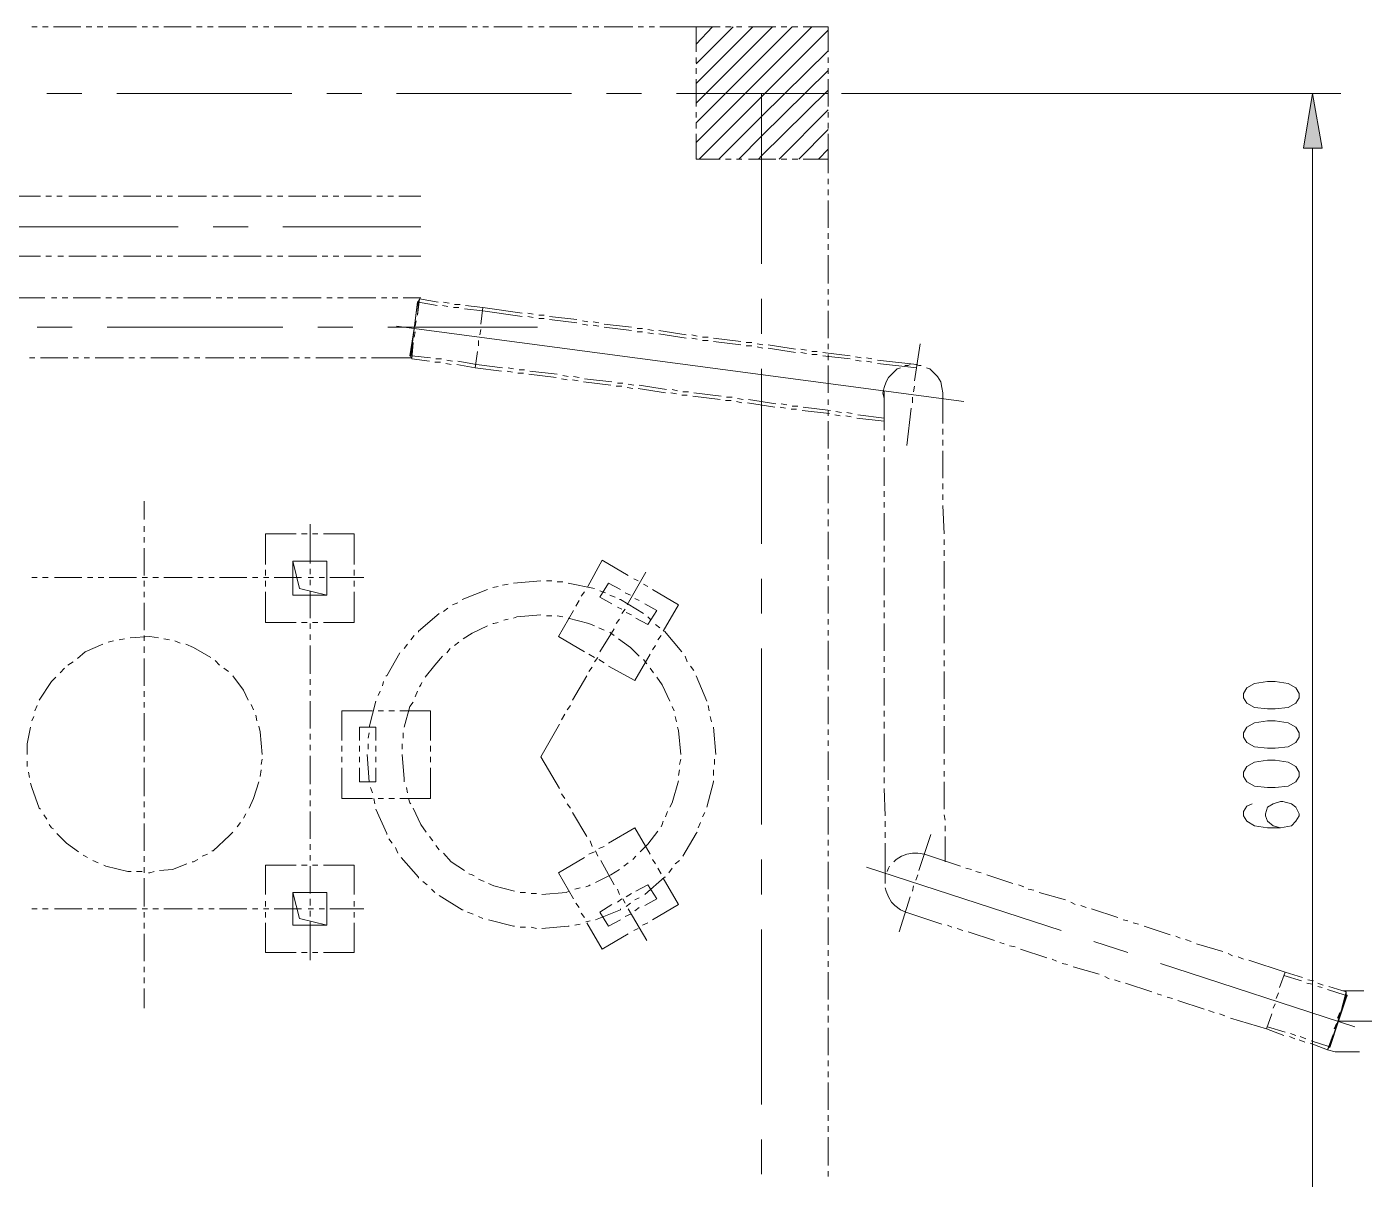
# Model space of a CAD drawing. Header units: millimetres. Extents: x 29 to 95071, y 20 to 67221.
# Drawn here: x 56695 to 62762, y 47258 to 52485 of the extents above; entities that cross this region are included whole.
import ezdxf

# ---------------------------------------------------------------- set-up
doc = ezdxf.new("R2010")
doc.units = ezdxf.units.MM

msp = doc.modelspace()

# ---------------------------------------------------------------- hatches: boundary and pattern name
h = msp.add_hatch(color=7)
h.dxf.hatch_style = 2
h.paths.add_polyline_path([(62486.5, 51934.6), (62570.8, 51934.6), (62526.1, 52182.4)])

# ---------------------------------------------------------------- linework, layer by layer
at = {"color": 7, "lineweight": 0}
for points in [[(56717.1, 52484.8), (56741.9, 52484.8)], [(56766.6, 52484.8), (56791.4, 52484.8)], [(56816.2, 52484.8), (56940.1, 52484.8)], [(56964.9, 52484.8), (56989.7, 52484.8)], [(57014.5, 52484.8), (57039.3, 52484.8)], [(57064, 52484.8), (57192.9, 52484.8)], [(57217.7, 52484.8), (57242.5, 52484.8)], [(57267.3, 52484.8), (57292, 52484.8)], [(57316.8, 52484.8), (57440.7, 52484.8)], [(57465.5, 52484.8), (57490.3, 52484.8)], [(57515.1, 52484.8), (57539.9, 52484.8)], [(57564.6, 52484.8), (57688.6, 52484.8)], [(57718.3, 52484.8), (57743.1, 52484.8)], [(57767.9, 52484.8), (57792.6, 52484.8)], [(57817.4, 52484.8), (57941.3, 52484.8)], [(57966.1, 52484.8), (57990.9, 52484.8)], [(58015.7, 52484.8), (58040.5, 52484.8)], [(58065.3, 52484.8), (58189.2, 52484.8)], [(58214, 52484.8), (58238.7, 52484.8)], [(58268.5, 52484.8), (58293.3, 52484.8)], [(58318, 52484.8), (58442, 52484.8)], [(58466.7, 52484.8), (58491.5, 52484.8)], [(58516.3, 52484.8), (58541.1, 52484.8)], [(58565.9, 52484.8), (58689.8, 52484.8)], [(58714.6, 52484.8), (58739.3, 52484.8)], [(58764.1, 52484.8), (58788.9, 52484.8)], [(58813.7, 52484.8), (58942.6, 52484.8)], [(58967.3, 52484.8), (58992.1, 52484.8)], [(59016.9, 52484.8), (59041.7, 52484.8)], [(59066.5, 52484.8), (59190.4, 52484.8)], [(59215.2, 52484.8), (59240, 52484.8)], [(59264.7, 52484.8), (59289.5, 52484.8)], [(59314.3, 52484.8), (59443.2, 52484.8)], [(59468, 52484.8), (59492.7, 52484.8)], [(59517.5, 52484.8), (59542.3, 52484.8)], [(59567.1, 52484.8), (59730.7, 52484.8)], [(59839.7, 52484.8), (59730.7, 52484.8), (59730.7, 52370.8)], [(59730.7, 52405.5), (59805, 52484.8)], [(59730.7, 52316.2), (59899.2, 52484.8)], [(59730.7, 52227), (59988.4, 52484.8)], [(59730.7, 52137.8), (59775.3, 52182.4), (60028, 52435.2), (60077.6, 52484.8)], [(59730.7, 52048.6), (59864.5, 52182.4), (60028, 52346), (60166.8, 52484.8)], [(59730.7, 51959.4), (59953.7, 52182.4), (60028, 52256.8), (60256, 52484.8)], [(59889.3, 52484.8), (59864.5, 52484.8)], [(59938.8, 52484.8), (59914, 52484.8)], [(60092.5, 52484.8), (59968.6, 52484.8)], [(60142, 52484.8), (60117.3, 52484.8)], [(60191.6, 52484.8), (60166.8, 52484.8)], [(60330.4, 52370.8), (60330.4, 52484.8), (60216.4, 52484.8)], [(59745.5, 51885), (60028, 52167.5), (60330.4, 52469.9)], [(59834.7, 51885), (60028, 52078.3), (60330.4, 52375.7)], [(59730.7, 52346), (59730.7, 52321.2)], [(59730.7, 52296.4), (59730.7, 52271.6)], [(60330.4, 52321.2), (60330.4, 52346)], [(60330.4, 52271.6), (60330.4, 52296.4)], [(59730.7, 52246.8), (59730.7, 52122.9)], [(59924, 51885), (60028, 51989.1), (60330.4, 52286.5)], [(60330.4, 52122.9), (60330.4, 52246.8)], [(56786.5, 52182.4), (56945.1, 52182.4)], [(57103.7, 52182.4), (57896.7, 52182.4)], [(58055.3, 52182.4), (58214, 52182.4)], [(58372.6, 52182.4), (59165.6, 52182.4)], [(59324.2, 52182.4), (59482.8, 52182.4)], [(59641.4, 52182.4), (60330.4, 52182.4)], [(60013.2, 51885), (60028, 51899.9), (60330.4, 52197.3)], [(60028, 51409.2), (60028, 52182.4)], [(60389.9, 52182.4), (62655, 52182.4)], [(59730.7, 52098.1), (59730.7, 52073.4)], [(60107.4, 51885), (60330.4, 52108.1)], [(60330.4, 52073.4), (60330.4, 52098.1)], [(59730.7, 52048.6), (59730.7, 52023.8)], [(59730.7, 51999), (59730.7, 51885), (59839.7, 51885)], [(60196.6, 51885), (60330.4, 52018.8)], [(60330.4, 52023.8), (60330.4, 52048.6)], [(60330.4, 51885), (60330.4, 51999)], [(62526.1, 51934.6), (62526.1, 46432.8)], [(59864.5, 51885), (59889.3, 51885)], [(59914, 51885), (59938.8, 51885)], [(59968.6, 51885), (60092.5, 51885)], [(60117.3, 51885), (60142, 51885)], [(60166.8, 51885), (60191.6, 51885)], [(60216.4, 51885), (60330.4, 51885)], [(60285.8, 51885), (60330.4, 51929.6)], [(60330.4, 51885), (60330.4, 51820.6)], [(60330.4, 51795.8), (60330.4, 51771)], [(56632.8, 51716.5), (56756.7, 51716.5)], [(56781.5, 51716.5), (56806.3, 51716.5)], [(56831.1, 51716.5), (56855.9, 51716.5)], [(56885.6, 51716.5), (57009.5, 51716.5)], [(57034.3, 51716.5), (57059.1, 51716.5)], [(57083.9, 51716.5), (57108.6, 51716.5)], [(57133.4, 51716.5), (57257.3, 51716.5)], [(57282.1, 51716.5), (57306.9, 51716.5)], [(57331.7, 51716.5), (57356.5, 51716.5)], [(57381.3, 51716.5), (57510.1, 51716.5)], [(57534.9, 51716.5), (57559.7, 51716.5)], [(57584.5, 51716.5), (57609.3, 51716.5)], [(57634, 51716.5), (57758, 51716.5)], [(57782.7, 51716.5), (57807.5, 51716.5)], [(57832.3, 51716.5), (57857.1, 51716.5)], [(57881.9, 51716.5), (58005.8, 51716.5)], [(58035.5, 51716.5), (58060.3, 51716.5)], [(58085.1, 51716.5), (58109.9, 51716.5)], [(58134.6, 51716.5), (58258.6, 51716.5)], [(58283.3, 51716.5), (58308.1, 51716.5)], [(58332.9, 51716.5), (58357.7, 51716.5)], [(58382.5, 51716.5), (58481.6, 51716.5)], [(60330.4, 51746.2), (60330.4, 51721.5)], [(60330.4, 51696.7), (60330.4, 51572.8)], [(56588.2, 51577.7), (57381.3, 51577.7)], [(57539.9, 51577.7), (57698.5, 51577.7)], [(57857.1, 51577.7), (58481.6, 51577.7)], [(60330.4, 51548), (60330.4, 51523.2)], [(60330.4, 51498.4), (60330.4, 51473.6)], [(60330.4, 51448.8), (60330.4, 51320)], [(56632.8, 51443.9), (56756.7, 51443.9)], [(56781.5, 51443.9), (56806.3, 51443.9)], [(56836, 51443.9), (56860.8, 51443.9)], [(56885.6, 51443.9), (57009.5, 51443.9)], [(57034.3, 51443.9), (57059.1, 51443.9)], [(57083.9, 51443.9), (57108.6, 51443.9)], [(57133.4, 51443.9), (57257.3, 51443.9)], [(57282.1, 51443.9), (57306.9, 51443.9)], [(57331.7, 51443.9), (57356.5, 51443.9)], [(57381.3, 51443.9), (57510.1, 51443.9)], [(57534.9, 51443.9), (57559.7, 51443.9)], [(57584.5, 51443.9), (57609.3, 51443.9)], [(57634, 51443.9), (57758, 51443.9)], [(57782.7, 51443.9), (57807.5, 51443.9)], [(57832.3, 51443.9), (57857.1, 51443.9)], [(57881.9, 51443.9), (58010.7, 51443.9)], [(58035.5, 51443.9), (58060.3, 51443.9)], [(58085.1, 51443.9), (58109.9, 51443.9)], [(58134.6, 51443.9), (58258.6, 51443.9)], [(58283.3, 51443.9), (58308.1, 51443.9)], [(58332.9, 51443.9), (58357.7, 51443.9)], [(58382.5, 51443.9), (58481.6, 51443.9)], [(60330.4, 51295.2), (60330.4, 51270.4)], [(56652.6, 51255.5), (56776.6, 51255.5)], [(56806.3, 51255.5), (56831.1, 51255.5)], [(56855.9, 51255.5), (56880.6, 51255.5)], [(56905.4, 51255.5), (57029.3, 51255.5)], [(57054.1, 51255.5), (57078.9, 51255.5)], [(57103.7, 51255.5), (57128.5, 51255.5)], [(57153.3, 51255.5), (57277.2, 51255.5)], [(57301.9, 51255.5), (57326.7, 51255.5)], [(57351.5, 51255.5), (57381.3, 51255.5)], [(57406, 51255.5), (57529.9, 51255.5)], [(57554.7, 51255.5), (57579.5, 51255.5)], [(57604.3, 51255.5), (57629.1, 51255.5)], [(57653.9, 51255.5), (57777.8, 51255.5)], [(57802.6, 51255.5), (57827.3, 51255.5)], [(57852.1, 51255.5), (57876.9, 51255.5)], [(57901.7, 51255.5), (58030.6, 51255.5)], [(58055.3, 51255.5), (58080.1, 51255.5)], [(58104.9, 51255.5), (58129.7, 51255.5)], [(58154.5, 51255.5), (58278.4, 51255.5)], [(58303.2, 51255.5), (58328, 51255.5)], [(58352.7, 51255.5), (58377.5, 51255.5)], [(58402.3, 51255.5), (58481.6, 51255.5)], [(58432, 50992.8), (58451.9, 51116.8), (58466.7, 51235.7)], [(58466.7, 51235.7), (58437, 50992.8), (58432, 50992.8), (58437, 50992.8), (58437, 50987.9), (58442, 50978)], [(58476.6, 51250.6), (58466.7, 51176.2)], [(58466.7, 51235.7), (58471.7, 51240.7), (58476.6, 51250.6)], [(58471.7, 51240.7), (58466.7, 51176.2)], [(58471.7, 51235.7), (58556, 51220.8)], [(58476.6, 51250.6), (58560.9, 51235.7)], [(58580.7, 51220.8), (58605.5, 51215.9)], [(58585.7, 51235.7), (58610.5, 51230.8)], [(58630.3, 51210.9), (58655.1, 51210.9)], [(58635.3, 51225.8), (58660, 51225.8)], [(58679.9, 51206), (58764.1, 51196.1)], [(58684.8, 51220.8), (58764.1, 51210.9)], [(58764.1, 51210.9), (58754.2, 51136.6)], [(58764.1, 51210.9), (58942.6, 51186.1)], [(60028, 51092), (60028, 51250.6)], [(60330.4, 51245.6), (60330.4, 51220.8)], [(58461.8, 51151.5), (58456.8, 51126.7)], [(58461.8, 51151.5), (58456.8, 51126.7)], [(58764.1, 51196.1), (58942.6, 51171.3)], [(58967.3, 51186.1), (58992.1, 51181.2)], [(58967.3, 51171.3), (58992.1, 51166.3)], [(59016.9, 51176.2), (59041.7, 51176.2)], [(59016.9, 51161.4), (59041.7, 51161.4)], [(59066.5, 51171.3), (59190.4, 51156.4)], [(59066.5, 51156.4), (59190.4, 51141.5)], [(59215.2, 51151.5), (59240, 51146.5)], [(59264.7, 51146.5), (59289.5, 51141.5)], [(60330.4, 51196.1), (60330.4, 51072.1)], [(56741.9, 51121.7), (56900.5, 51121.7)], [(57059.1, 51121.7), (57857.1, 51121.7)], [(58015.7, 51121.7), (58174.3, 51121.7)], [(58332.9, 51121.7), (59012, 51121.7)], [(58372.6, 51126.7), (60945, 50784.7)], [(58456.8, 51101.9), (58451.9, 51077.1)], [(58456.8, 51101.9), (58451.9, 51077.1)], [(58754.2, 51111.8), (58749.3, 51087)], [(59215.2, 51136.6), (59240, 51131.6)], [(59264.7, 51131.6), (59289.5, 51126.7)], [(59314.3, 51136.6), (59438.2, 51121.7)], [(59314.3, 51121.7), (59438.2, 51106.8)], [(59463, 51116.8), (59487.8, 51116.8)], [(59463, 51101.9), (59487.8, 51101.9)], [(59512.6, 51111.8), (59537.3, 51106.8)], [(59512.6, 51096.9), (59537.3, 51092)], [(59562.1, 51106.8), (59686, 51087)], [(59562.1, 51092), (59686, 51072.1)], [(59710.8, 51087), (59735.6, 51082.1)], [(58446.9, 51052.3), (58437, 50987.9)], [(58446.9, 51052.3), (58442, 50978)], [(58744.3, 51062.2), (58744.3, 51037.4)], [(59710.8, 51072.1), (59735.6, 51067.2)], [(59760.4, 51077.1), (59785.2, 51077.1)], [(59760.4, 51062.2), (59785.2, 51062.2)], [(59810, 51072.1), (59933.9, 51057.3)], [(59810, 51057.3), (59933.9, 51042.4)], [(59958.7, 51052.3), (59983.4, 51052.3)], [(59958.7, 51037.4), (59983.4, 51037.4)], [(60008.2, 51047.4), (60033, 51042.4)], [(60008.2, 51032.5), (60033, 51027.5)], [(60057.8, 51042.4), (60181.7, 51022.6)], [(60057.8, 51027.5), (60181.7, 51007.7)], [(60206.5, 51022.6), (60231.3, 51017.6)], [(60330.4, 51047.4), (60330.4, 51022.6)], [(60746.7, 51047.4), (60722, 50878.8)], [(56707.2, 50982.9), (56731.9, 50982.9)], [(56756.7, 50982.9), (56880.6, 50982.9)], [(56905.4, 50982.9), (56930.2, 50982.9)], [(56955, 50982.9), (56979.8, 50982.9)], [(57004.6, 50982.9), (57133.4, 50982.9)], [(57158.2, 50982.9), (57183, 50982.9)], [(57207.8, 50982.9), (57232.6, 50982.9)], [(57257.3, 50982.9), (57381.3, 50982.9)], [(57406, 50982.9), (57430.8, 50982.9)], [(57455.6, 50982.9), (57480.4, 50982.9)], [(57505.2, 50982.9), (57634, 50982.9)], [(57658.8, 50982.9), (57683.6, 50982.9)], [(57708.4, 50982.9), (57733.2, 50982.9)], [(57758, 50982.9), (57881.9, 50982.9)], [(57906.6, 50982.9), (57931.4, 50982.9)], [(57956.2, 50982.9), (57981, 50982.9)], [(58005.8, 50982.9), (58129.7, 50982.9)], [(58154.5, 50982.9), (58184.2, 50982.9)], [(58209, 50982.9), (58233.8, 50982.9)], [(58258.6, 50982.9), (58437, 50982.9)], [(58442, 50992.8), (58526.2, 50982.9)], [(58442, 50978), (58521.3, 50968.1)], [(58546, 50963.1), (58570.8, 50963.1)], [(58551, 50978), (58575.8, 50978)], [(58600.6, 50973), (58625.3, 50968.1)], [(58650.1, 50968.1), (58734.4, 50953.2)], [(58739.3, 51012.7), (58729.4, 50938.3)], [(60206.5, 51007.7), (60231.3, 51002.8)], [(60256, 51012.7), (60280.8, 51012.7)], [(60256, 50997.8), (60280.8, 50997.8)], [(60305.6, 51007.7), (60429.5, 50992.8)], [(60305.6, 50992.8), (60429.5, 50978)], [(60330.4, 50997.8), (60330.4, 50973)], [(60454.3, 50987.9), (60479.1, 50982.9)], [(60454.3, 50973), (60479.1, 50968.1)], [(60503.9, 50982.9), (60528.7, 50978)], [(60503.9, 50968.1), (60528.7, 50963.1)], [(60553.4, 50973), (60731.9, 50953.2)], [(58595.6, 50958.1), (58620.4, 50953.2)], [(58645.2, 50953.2), (58729.4, 50938.3)], [(58729.4, 50938.3), (58848.4, 50923.4)], [(58734.4, 50953.2), (58853.3, 50938.3)], [(58873.2, 50923.4), (58898, 50918.5)], [(58878.1, 50938.3), (58902.9, 50933.4)], [(58922.7, 50913.5), (58947.5, 50913.5)], [(58927.7, 50928.4), (58952.5, 50928.4)], [(58972.3, 50908.6), (59096.2, 50893.7)], [(58977.3, 50923.4), (59101.2, 50908.6)], [(59126, 50903.6), (59150.7, 50898.7)], [(60028, 50140.3), (60028, 50933.4)], [(60330.4, 50948.2), (60330.4, 50824.3)], [(60553.4, 50958.1), (60731.9, 50938.3)], [(60657.5, 50938.3), (60642.7, 50933.4), (60622.8, 50913.5), (60603, 50893.7), (60593.1, 50873.9), (60583.2, 50849.1), (60578.2, 50824.3), (60583.2, 50799.5)], [(60702.1, 50953.2), (60692.2, 50948.2), (60677.4, 50948.2)], [(60751.7, 50948.2), (60741.8, 50948.2), (60726.9, 50953.2)], [(60850.8, 50799.5), (60850.8, 50824.3), (60845.9, 50849.1), (60840.9, 50873.9), (60826.1, 50898.7), (60811.2, 50913.5), (60791.4, 50933.4), (60776.5, 50938.3)], [(59121, 50888.8), (59145.8, 50883.8)], [(59170.6, 50883.8), (59195.3, 50878.8)], [(59175.5, 50898.7), (59200.3, 50893.7)], [(59220.1, 50873.9), (59344, 50859)], [(59225.1, 50888.8), (59349, 50873.9)], [(59368.8, 50854.1), (59393.6, 50854.1)], [(59373.8, 50868.9), (59398.6, 50868.9)], [(59418.4, 50849.1), (59443.2, 50844.1)], [(59423.3, 50864), (59448.1, 50859)], [(59468, 50844.1), (59591.9, 50824.3)], [(59472.9, 50859), (59596.8, 50839.2)], [(60722, 50854.1), (60717, 50829.3)], [(59616.7, 50824.3), (59641.4, 50819.4)], [(59621.6, 50839.2), (59646.4, 50834.2)], [(59666.2, 50814.4), (59691, 50814.4)], [(59671.2, 50829.3), (59696, 50829.3)], [(59715.8, 50809.4), (59839.7, 50794.6)], [(59720.7, 50824.3), (59844.7, 50809.4)], [(59864.5, 50789.6), (59889.3, 50789.6)], [(59869.4, 50804.5), (59894.2, 50804.5)], [(59914, 50784.7), (59938.8, 50779.7)], [(59919, 50799.5), (59943.8, 50794.6)], [(59963.6, 50779.7), (60087.5, 50759.9)], [(59968.6, 50794.6), (60092.5, 50774.8)], [(60330.4, 50794.6), (60330.4, 50769.8)], [(60583.2, 50834.2), (60583.2, 50655.8)], [(60712, 50804.5), (60712, 50779.7)], [(60850.8, 50799.5), (60850.8, 50685.5)], [(60112.3, 50759.9), (60137.1, 50754.9)], [(60117.3, 50774.8), (60142, 50769.8)], [(60161.9, 50750), (60186.7, 50750)], [(60166.8, 50764.8), (60191.6, 50764.8)], [(60211.4, 50745), (60335.4, 50730.1)], [(60216.4, 50759.9), (60340.3, 50745)], [(60330.4, 50745), (60330.4, 50720.2)], [(60360.1, 50725.2), (60384.9, 50720.2)], [(60365.1, 50740.1), (60389.9, 50735.1)], [(60409.7, 50720.2), (60434.5, 50715.3)], [(60414.7, 50735.1), (60439.4, 50730.1)], [(60464.2, 50725.2), (60583.2, 50710.3)], [(60707.1, 50754.9), (60687.3, 50586.4)], [(60330.4, 50695.4), (60330.4, 50571.5)], [(60459.3, 50710.3), (60583.2, 50695.4)], [(60850.8, 50660.8), (60850.8, 50636)], [(60583.2, 50631), (60583.2, 50606.2)], [(60850.8, 50611.2), (60850.8, 50586.4)], [(60330.4, 50546.8), (60330.4, 50522)], [(60583.2, 50581.4), (60583.2, 50556.7)], [(60850.8, 50561.6), (60850.8, 50437.7)], [(60330.4, 50497.2), (60330.4, 50472.4)], [(60583.2, 50531.9), (60583.2, 50403)], [(60330.4, 50447.6), (60330.4, 50323.7)], [(60583.2, 50378.2), (60583.2, 50353.4)], [(60850.8, 50412.9), (60850.8, 50388.1)], [(60850.8, 50363.4), (60850.8, 50338.6)], [(57227.6, 50249.4), (57227.6, 50333.6)], [(60330.4, 50298.9), (60330.4, 50274.1)], [(60583.2, 50328.7), (60583.2, 50303.9)], [(60850.8, 50313.8), (60855.8, 50184.9)], [(60330.4, 50249.4), (60330.4, 50219.6)], [(60583.2, 50279.1), (60583.2, 50155.2)], [(57227.6, 50194.8), (57227.6, 50219.6)], [(57777.8, 50046.1), (57777.8, 50184.9)], [(57777.8, 50184.9), (57916.6, 50184.9)], [(57941.3, 50184.9), (57966.1, 50184.9)], [(57981, 50051.1), (57981, 50229.5)], [(57990.9, 50184.9), (58015.7, 50184.9)], [(58040.5, 50184.9), (58179.3, 50184.9)], [(58179.3, 50046.1), (58179.3, 50184.9)], [(60330.4, 50194.8), (60330.4, 50070.9)], [(57227.6, 50145.3), (57227.6, 50170.1)], [(57227.6, 49996.6), (57227.6, 50120.5)], [(60583.2, 50130.4), (60583.2, 50105.6)], [(60855.8, 50160.1), (60855.8, 50135.4)], [(57901.7, 49907.4), (57901.7, 50061), (58055.3, 50061), (58055.3, 49907.4)], [(57931.4, 49937.1), (57901.7, 50061)], [(59240, 49947), (59304.4, 50066)], [(59304.4, 50066), (59423.3, 49996.6)], [(59304.4, 50066), (59423.3, 49996.6)], [(60583.2, 50080.8), (60583.2, 50056.1)], [(60855.8, 50110.6), (60855.8, 50085.8)], [(60855.8, 50061), (60855.8, 49937.1)], [(57777.8, 49996.6), (57777.8, 50021.4)], [(57981, 50001.5), (57981, 50026.3)], [(58179.3, 49996.6), (58179.3, 50021.4)], [(59418.4, 49862.7), (59502.7, 50011.4)], [(60330.4, 50046.1), (60330.4, 50021.4)], [(60330.4, 49996.6), (60330.4, 49971.8)], [(60583.2, 50031.3), (60583.2, 49907.4)], [(56717.1, 49986.7), (56741.9, 49986.7)], [(56766.6, 49986.7), (56791.4, 49986.7)], [(56821.2, 49986.7), (56945.1, 49986.7)], [(56969.9, 49986.7), (56994.6, 49986.7)], [(57019.4, 49986.7), (57044.2, 49986.7)], [(57069, 49986.7), (57192.9, 49986.7)], [(57217.7, 49986.7), (57242.5, 49986.7)], [(57227.6, 49947), (57227.6, 49971.8)], [(57267.3, 49986.7), (57292, 49986.7)], [(57316.8, 49986.7), (57445.7, 49986.7)], [(57470.5, 49986.7), (57495.3, 49986.7)], [(57520, 49986.7), (57544.8, 49986.7)], [(57569.6, 49986.7), (57693.5, 49986.7)], [(57718.3, 49986.7), (57743.1, 49986.7)], [(57767.9, 49986.7), (57792.6, 49986.7)], [(57777.8, 49947), (57777.8, 49971.8)], [(57817.4, 49986.7), (57941.3, 49986.7)], [(57901.7, 49907.4), (58055.3, 49907.4), (57931.4, 49937.1)], [(57971.1, 49986.7), (57995.9, 49986.7)], [(57981, 49952), (57981, 49976.7)], [(58020.6, 49986.7), (58045.4, 49986.7)], [(58070.2, 49986.7), (58223.9, 49986.7)], [(58179.3, 49947), (58179.3, 49971.8)], [(58784, 49932.1), (58670, 49887.5)], [(58784, 49932.1), (58670, 49887.5)], [(58833.5, 49947), (58808.7, 49942.1)], [(58833.5, 49947), (58808.7, 49942.1)], [(58878.1, 49956.9), (58853.3, 49952)], [(58878.1, 49956.9), (58853.3, 49952)], [(59026.8, 49971.8), (58902.9, 49961.9)], [(59026.8, 49971.8), (58902.9, 49961.9)], [(59076.4, 49971.8), (59051.6, 49971.8)], [(59076.4, 49971.8), (59051.6, 49971.8)], [(59126, 49966.8), (59101.2, 49966.8)], [(59126, 49966.8), (59101.2, 49966.8)], [(59269.7, 49937.1), (59150.7, 49961.9)], [(59269.7, 49937.1), (59150.7, 49961.9)], [(59294.5, 49897.4), (59334.1, 49961.9)], [(59334.1, 49961.9), (59388.7, 49932.1)], [(59334.1, 49961.9), (59388.7, 49932.1)], [(59448.1, 49981.7), (59468, 49971.8)], [(59448.1, 49981.7), (59468, 49971.8)], [(59492.7, 49956.9), (59512.6, 49947)], [(59492.7, 49956.9), (59512.6, 49947)], [(59532.4, 49932.1), (59651.3, 49862.7)], [(59532.4, 49932.1), (59651.3, 49862.7)], [(60028, 49823.1), (60028, 49981.7)], [(60330.4, 49947), (60330.4, 49823.1)], [(57227.6, 49897.4), (57227.6, 49922.2)], [(57227.6, 49748.7), (57227.6, 49872.7)], [(57777.8, 49783.4), (57777.8, 49922.2)], [(57981, 49803.3), (57981, 49927.2)], [(58179.3, 49783.4), (58179.3, 49922.2)], [(58650.1, 49872.7), (58625.3, 49862.7)], [(58650.1, 49872.7), (58625.3, 49862.7)], [(59185.4, 49857.8), (59200.3, 49882.6)], [(59210.2, 49902.4), (59225.1, 49922.2)], [(59319.3, 49917.3), (59294.5, 49927.2)], [(59319.3, 49917.3), (59294.5, 49927.2)], [(59294.5, 49897.4), (59349, 49867.7)], [(59294.5, 49897.4), (59349, 49867.7)], [(59363.9, 49897.4), (59339.1, 49907.4)], [(59363.9, 49897.4), (59339.1, 49907.4)], [(59492.7, 49823.1), (59388.7, 49887.5), (59383.7, 49887.5)], [(59492.7, 49823.1), (59388.7, 49887.5), (59383.7, 49887.5)], [(59408.5, 49917.3), (59433.3, 49907.4)], [(59408.5, 49917.3), (59433.3, 49907.4)], [(59453.1, 49892.5), (59472.9, 49882.6)], [(59453.1, 49892.5), (59472.9, 49882.6)], [(60583.2, 49882.6), (60583.2, 49852.8)], [(60855.8, 49912.3), (60855.8, 49887.5)], [(58565.9, 49823.1), (58471.7, 49743.8), (58471.7, 49738.8)], [(58565.9, 49823.1), (58471.7, 49743.8), (58471.7, 49738.8)], [(58605.5, 49847.9), (58585.7, 49833)], [(58605.5, 49847.9), (58585.7, 49833)], [(59026.8, 49818.1), (58917.8, 49808.2), (58902.9, 49803.3)], [(59076.4, 49813.2), (59051.6, 49813.2)], [(59126, 49808.2), (59101.2, 49813.2)], [(59106.1, 49719), (59175.5, 49838)], [(59373.8, 49852.8), (59393.6, 49842.9)], [(59373.8, 49852.8), (59393.6, 49842.9)], [(59393.6, 49823.1), (59408.5, 49842.9)], [(59413.4, 49828.1), (59438.2, 49818.1)], [(59413.4, 49828.1), (59438.2, 49818.1)], [(59497.7, 49867.7), (59552.2, 49838)], [(59497.7, 49867.7), (59552.2, 49838)], [(59582, 49743.8), (59651.3, 49862.7)], [(60583.2, 49828.1), (60583.2, 49803.3)], [(60855.8, 49862.7), (60855.8, 49838)], [(60855.8, 49813.2), (60855.8, 49689.3)], [(57777.8, 49783.4), (57916.6, 49783.4)], [(57941.3, 49783.4), (57966.1, 49783.4)], [(57981, 49753.7), (57981, 49778.5)], [(57990.9, 49783.4), (58015.7, 49783.4)], [(58040.5, 49783.4), (58179.3, 49783.4)], [(58784, 49768.6), (58714.6, 49733.9), (58674.9, 49709.1)], [(58833.5, 49783.4), (58813.7, 49778.5), (58808.7, 49778.5)], [(58878.1, 49798.3), (58858.3, 49793.4)], [(59269.7, 49768.6), (59244.9, 49778.5), (59150.7, 49803.3)], [(59314.3, 49748.7), (59289.5, 49758.7)], [(59294.5, 49649.6), (59358.9, 49753.7)], [(59368.8, 49778.5), (59383.7, 49798.3)], [(59458, 49803.3), (59512.6, 49773.5)], [(59458, 49803.3), (59512.6, 49773.5)], [(59527.4, 49793.4), (59512.6, 49808.2)], [(59527.4, 49793.4), (59512.6, 49808.2)], [(59567.1, 49758.7), (59547.3, 49773.5)], [(59567.1, 49758.7), (59547.3, 49773.5)], [(60330.4, 49798.3), (60330.4, 49773.5)], [(60330.4, 49748.7), (60330.4, 49724)], [(60583.2, 49778.5), (60583.2, 49654.6)], [(57088.8, 49699.2), (57064, 49694.2)], [(57138.4, 49709.1), (57113.6, 49704.1)], [(57292, 49714.1), (57252.4, 49719), (57163.2, 49714.1)], [(57227.6, 49699.2), (57227.6, 49724)], [(57341.6, 49704.1), (57316.8, 49709.1)], [(57391.2, 49689.3), (57366.4, 49699.2)], [(57981, 49704.1), (57981, 49728.9)], [(58451.9, 49724), (58437, 49704.1)], [(58451.9, 49724), (58437, 49704.1)], [(58655.1, 49694.2), (58635.3, 49679.4)], [(59106.1, 49719), (59225.1, 49649.6)], [(59358.9, 49724), (59344, 49733.9), (59339.1, 49738.8)], [(59472.9, 49629.8), (59433.3, 49669.4), (59378.7, 49709.1)], [(59557.2, 49704.1), (59572, 49724)], [(59666.2, 49649.6), (59586.9, 49743.8)], [(59666.2, 49649.6), (59586.9, 49743.8)], [(60330.4, 49699.2), (60330.4, 49570.3)], [(57039.3, 49684.3), (56959.9, 49649.6), (56925.3, 49619.9)], [(57227.6, 49644.7), (57227.6, 49674.4)], [(57529.9, 49624.8), (57450.6, 49669.4), (57415.9, 49684.3)], [(57981, 49550.5), (57981, 49679.4)], [(58387.4, 49644.7), (58328, 49540.6), (58323, 49540.6)], [(58387.4, 49644.7), (58328, 49540.6), (58323, 49540.6)], [(58422.1, 49684.3), (58407.3, 49664.5)], [(58422.1, 49684.3), (58407.3, 49664.5)], [(58580.7, 49629.8), (58546, 49590.1), (58501.4, 49535.6)], [(58615.4, 49664.5), (58600.6, 49644.7)], [(59244.9, 49639.7), (59269.7, 49624.8)], [(59453.1, 49520.7), (59522.5, 49639.7)], [(59532.4, 49659.5), (59547.3, 49679.4)], [(59691, 49605), (59681.1, 49629.8)], [(59691, 49605), (59681.1, 49629.8)], [(60028, 48866.5), (60028, 49664.5)], [(60583.2, 49629.8), (60583.2, 49605)], [(60855.8, 49659.5), (60855.8, 49634.7)], [(56865.8, 49575.3), (56845.9, 49555.4)], [(56905.4, 49605), (56880.6, 49590.1)], [(57227.6, 49496), (57227.6, 49619.9)], [(57569.6, 49590.1), (57549.8, 49610)], [(57609.3, 49560.4), (57589.4, 49575.3)], [(59244.9, 49560.4), (59259.8, 49580.2)], [(59269.7, 49605), (59284.6, 49624.8)], [(59289.5, 49614.9), (59314.3, 49600.1)], [(59334.1, 49585.2), (59453.1, 49520.7)], [(59507.6, 49595.1), (59492.7, 49614.9)], [(59537.3, 49555.4), (59522.5, 49575.3)], [(59720.7, 49565.4), (59705.9, 49585.2)], [(59720.7, 49565.4), (59705.9, 49585.2)], [(60583.2, 49580.2), (60583.2, 49555.4)], [(60855.8, 49610), (60855.8, 49585.2)], [(56826.1, 49535.6), (56806.3, 49515.8), (56751.8, 49431.5)], [(57698.5, 49431.5), (57678.6, 49476.1), (57629.1, 49540.6)], [(57981, 49500.9), (57981, 49525.7)], [(58313.1, 49515.8), (58308.1, 49496)], [(58313.1, 49515.8), (58308.1, 49496)], [(58486.6, 49510.8), (58481.6, 49500.9), (58476.6, 49491)], [(59170.6, 49431.5), (59235, 49540.6)], [(59611.7, 49426.6), (59577, 49500.9), (59552.2, 49535.6)], [(59780.2, 49426.6), (59730.7, 49540.6)], [(59780.2, 49426.6), (59730.7, 49540.6)], [(60330.4, 49545.5), (60330.4, 49520.7)], [(60583.2, 49530.7), (60583.2, 49406.7)], [(60855.8, 49560.4), (60855.8, 49436.5)], [(57227.6, 49446.4), (57227.6, 49471.2)], [(57981, 49451.4), (57981, 49476.1)], [(58298.2, 49471.2), (58288.3, 49451.4)], [(58298.2, 49471.2), (58288.3, 49451.4)], [(58466.7, 49471.2), (58456.8, 49446.4)], [(60330.4, 49496), (60330.4, 49471.2)], [(60330.4, 49446.4), (60330.4, 49322.5)], [(56741.9, 49406.7), (56731.9, 49382)], [(57227.6, 49396.8), (57227.6, 49421.6)], [(57723.3, 49386.9), (57713.3, 49411.7)], [(57981, 49302.7), (57981, 49426.6)], [(58278.4, 49426.6), (58248.6, 49307.6)], [(58278.4, 49426.6), (58248.6, 49307.6)], [(58446.9, 49421.6), (58432, 49401.8), (58407.3, 49307.6)], [(59145.8, 49386.9), (59160.7, 49406.7)], [(59631.5, 49382), (59621.6, 49401.8)], [(59790.1, 49382), (59785.2, 49406.7)], [(59790.1, 49382), (59785.2, 49406.7)], [(60855.8, 49411.7), (60855.8, 49386.9)], [(56727, 49357.2), (56717.1, 49337.4)], [(57227.6, 49248.1), (57227.6, 49372.1)], [(57738.1, 49337.4), (57733.2, 49362.1)], [(58263.5, 49382), (58124.7, 49382)], [(58124.7, 49248.1), (58124.7, 49382)], [(58313.1, 49382), (58288.3, 49382)], [(58362.6, 49382), (58337.9, 49382)], [(58526.2, 49382), (58387.4, 49382)], [(58526.2, 49248.1), (58526.2, 49382)], [(59121, 49342.3), (59135.9, 49367.1)], [(59641.4, 49332.4), (59636.5, 49357.2)], [(59800, 49332.4), (59795.1, 49357.2)], [(59800, 49332.4), (59795.1, 49357.2)], [(60583.2, 49382), (60583.2, 49357.2)], [(60583.2, 49332.4), (60583.2, 49302.7)], [(60855.8, 49362.1), (60855.8, 49337.4)], [(56712.1, 49307.6), (56697.3, 49233.3), (56697.3, 49183.7)], [(57762.9, 49183.7), (57753, 49287.8), (57748, 49312.6)], [(57981, 49253.1), (57981, 49277.9)], [(58278.4, 49307.6), (58204, 49307.6)], [(58204, 49248.1), (58204, 49307.6)], [(58248.6, 49282.8), (58243.7, 49258.1)], [(58248.6, 49282.8), (58243.7, 49258.1)], [(58278.4, 49248.1), (58278.4, 49307.6)], [(58402.3, 49282.8), (58402.3, 49258.1)], [(59026.8, 49173.8), (59111.1, 49322.5)], [(59661.3, 49183.7), (59651.3, 49292.7), (59646.4, 49307.6)], [(59819.9, 49183.7), (59810, 49307.6)], [(59819.9, 49183.7), (59810, 49307.6)], [(60330.4, 49297.7), (60330.4, 49272.9)], [(60583.2, 49277.9), (60583.2, 49154)], [(60855.8, 49312.6), (60855.8, 49188.7)], [(57227.6, 49198.6), (57227.6, 49223.4)], [(57981, 49203.5), (57981, 49228.3)], [(58124.7, 49198.6), (58124.7, 49223.4)], [(58204, 49198.6), (58204, 49223.4)], [(58243.7, 49233.3), (58243.7, 49208.5)], [(58243.7, 49233.3), (58243.7, 49208.5)], [(58278.4, 49198.6), (58278.4, 49223.4)], [(58397.3, 49233.3), (58397.3, 49208.5)], [(58526.2, 49198.6), (58526.2, 49223.4)], [(60330.4, 49248.1), (60330.4, 49223.4)], [(56697.3, 49154), (56697.3, 49134.1), (56697.3, 49129.2)], [(57227.6, 49149), (57227.6, 49173.8)], [(57758, 49139.1), (57762.9, 49163.9)], [(57981, 49049.9), (57981, 49178.7)], [(58124.7, 49149), (58124.7, 49173.8)], [(58204, 49149), (58204, 49173.8)], [(58238.7, 49183.7), (58248.6, 49059.8)], [(58238.7, 49183.7), (58248.6, 49059.8)], [(58278.4, 49149), (58278.4, 49173.8)], [(58397.3, 49183.7), (58407.3, 49074.7), (58407.3, 49059.8)], [(58526.2, 49149), (58526.2, 49173.8)], [(59026.8, 49173.8), (59111.1, 49030.1)], [(59656.3, 49139.1), (59661.3, 49163.9)], [(59814.9, 49139.1), (59814.9, 49163.9)], [(59814.9, 49139.1), (59814.9, 49163.9)], [(60330.4, 49198.6), (60330.4, 49069.7)], [(60855.8, 49163.9), (60855.8, 49139.1)], [(56702.2, 49104.4), (56707.2, 49079.6)], [(57227.6, 48995.4), (57227.6, 49124.2)], [(57753, 49084.6), (57758, 49114.3)], [(58124.7, 48985.4), (58124.7, 49124.2)], [(58204, 49059.8), (58204, 49124.2)], [(58278.4, 49059.8), (58278.4, 49124.2)], [(58526.2, 48985.4), (58526.2, 49124.2)], [(59651.3, 49089.5), (59656.3, 49114.3)], [(59810, 49089.5), (59810, 49114.3)], [(59810, 49089.5), (59810, 49114.3)], [(60583.2, 49129.2), (60583.2, 49104.4)], [(60855.8, 49109.4), (60855.8, 49084.6)], [(56712.1, 49054.8), (56717.1, 49035), (56751.8, 48940.8), (56756.7, 48935.9)], [(57703.4, 48940.8), (57723.3, 48985.4), (57748, 49059.8)], [(57981, 49000.3), (57981, 49025.1)], [(58253.6, 49035), (58263.5, 49010.2)], [(58253.6, 49035), (58263.5, 49010.2)], [(58417.2, 49035), (58422.1, 49010.2)], [(59611.7, 48945.8), (59621.6, 48965.6), (59651.3, 49064.7)], [(59780.2, 48945.8), (59810, 49059.8), (59810, 49064.7)], [(59780.2, 48945.8), (59810, 49059.8), (59810, 49064.7)], [(60330.4, 49044.9), (60330.4, 49020.1)], [(60583.2, 49079.6), (60583.2, 49054.8)], [(60583.2, 49030.1), (60588.1, 48906.1)], [(60855.8, 49059.8), (60855.8, 48935.9)], [(57227.6, 48945.8), (57227.6, 48970.6)], [(57981, 48950.7), (57981, 48975.5)], [(58263.5, 48985.4), (58124.7, 48985.4)], [(58268.5, 48985.4), (58273.4, 48960.7)], [(58268.5, 48985.4), (58273.4, 48960.7)], [(58313.1, 48985.4), (58288.3, 48985.4)], [(58362.6, 48985.4), (58337.9, 48985.4)], [(58526.2, 48985.4), (58387.4, 48985.4)], [(58427.1, 48985.4), (58432, 48965.6), (58437, 48960.7)], [(59121, 49005.3), (59135.9, 48985.4)], [(59145.8, 48960.7), (59160.7, 48940.8)], [(60330.4, 48995.4), (60330.4, 48970.6)], [(62253.5, 48960.7), (62228.8, 48950.7), (62213.9, 48926), (62213.9, 48906.1), (62228.8, 48881.4), (62263.4, 48861.5), (62322.9, 48851.6), (62382.4, 48851.6), (62432, 48861.5), (62451.8, 48881.4), (62466.7, 48906.1), (62466.7, 48916), (62451.8, 48945.8), (62432, 48960.7), (62392.3, 48970.6), (62382.4, 48970.6), (62347.7, 48960.7), (62322.9, 48945.8), (62313, 48916), (62313, 48906.1), (62322.9, 48881.4), (62347.7, 48861.5), (62382.4, 48851.6)], [(56771.6, 48911.1), (56786.5, 48891.3)], [(57227.6, 48896.2), (57227.6, 48921)], [(57678.6, 48896.2), (57688.6, 48916)], [(57981, 48802), (57981, 48926)], [(58278.4, 48935.9), (58328, 48826.8), (58328, 48821.9)], [(58278.4, 48935.9), (58328, 48826.8), (58328, 48821.9)], [(58446.9, 48940.8), (58481.6, 48866.5), (58506.4, 48831.8)], [(59170.6, 48921), (59235, 48812)], [(59591.9, 48901.2), (59601.8, 48926)], [(59760.4, 48901.2), (59770.3, 48921)], [(59760.4, 48901.2), (59770.3, 48921)], [(60330.4, 48945.8), (60330.4, 48821.9)], [(60855.8, 48911.1), (60860.7, 48886.3)], [(56796.4, 48866.5), (56806.3, 48851.6), (56816.2, 48846.7)], [(57227.6, 48747.5), (57227.6, 48871.4)], [(57648.9, 48856.6), (57663.8, 48876.4)], [(59453.1, 48851.6), (59334.1, 48782.2)], [(59453.1, 48851.6), (59522.5, 48732.7)], [(59453.1, 48851.6), (59522.5, 48732.7)], [(59572, 48856.6), (59577, 48866.5), (59582, 48881.4)], [(59740.6, 48851.6), (59750.5, 48876.4)], [(59740.6, 48851.6), (59750.5, 48876.4)], [(60588.1, 48881.4), (60588.1, 48856.6)], [(60860.7, 48861.5), (60860.7, 48836.7)], [(56831.1, 48826.8), (56875.7, 48782.2), (56930.2, 48742.6)], [(57534.9, 48747.5), (57539.9, 48747.5), (57614.2, 48816.9), (57629.1, 48831.8)], [(57981, 48752.5), (57981, 48777.3)], [(58337.9, 48802), (58352.7, 48782.2)], [(58337.9, 48802), (58352.7, 48782.2)], [(58521.3, 48812), (58536.1, 48792.1)], [(59249.9, 48792.1), (59259.8, 48767.4)], [(59477.9, 48742.6), (59512.6, 48777.3), (59557.2, 48836.7)], [(59671.2, 48722.7), (59730.7, 48826.8), (59735.6, 48831.8)], [(59671.2, 48722.7), (59730.7, 48826.8), (59735.6, 48831.8)], [(60330.4, 48797.1), (60330.4, 48772.3)], [(60588.1, 48831.8), (60588.1, 48807)], [(60588.1, 48782.2), (60588.1, 48598.8)], [(60796.3, 48821.9), (60741.8, 48658.3)], [(60860.7, 48812), (60860.7, 48698)], [(56950, 48727.7), (56959.9, 48722.7), (56969.9, 48717.8)], [(57227.6, 48698), (57227.6, 48722.7)], [(57490.3, 48722.7), (57515.1, 48732.7)], [(57981, 48702.9), (57981, 48727.7)], [(58367.6, 48762.4), (58377.5, 48737.6)], [(58367.6, 48762.4), (58377.5, 48737.6)], [(58392.4, 48717.8), (58471.7, 48628.6), (58471.7, 48623.6)], [(58392.4, 48717.8), (58471.7, 48628.6), (58471.7, 48623.6)], [(58551, 48772.3), (58565.9, 48752.5)], [(58585.7, 48737.6), (58620.4, 48698), (58679.9, 48658.3)], [(59225.1, 48717.8), (59106.1, 48648.4)], [(59269.7, 48742.6), (59244.9, 48732.7)], [(59274.7, 48747.5), (59284.6, 48722.7)], [(59314.3, 48767.4), (59289.5, 48757.4)], [(59443.2, 48707.9), (59458, 48722.7)], [(60330.4, 48747.5), (60330.4, 48722.7)], [(60766.6, 48732.7), (60736.8, 48737.6), (60712, 48737.6), (60687.3, 48732.7), (60662.5, 48722.7), (60637.7, 48707.9), (60627.8, 48698)], [(60930.1, 48678.1), (60766.6, 48732.7)], [(56994.6, 48702.9), (57019.4, 48693)], [(57044.2, 48683.1), (57054.1, 48678.1), (57153.3, 48653.4), (57168.1, 48653.4)], [(57227.6, 48648.4), (57227.6, 48673.2)], [(57297, 48658.3), (57356.5, 48663.3), (57420.9, 48688)], [(57445.7, 48698), (57450.6, 48698), (57470.5, 48707.9)], [(57777.8, 48549.3), (57777.8, 48683.1)], [(57777.8, 48683.1), (57916.6, 48683.1)], [(57941.3, 48683.1), (57966.1, 48683.1)], [(57981, 48554.2), (57981, 48678.1)], [(57990.9, 48683.1), (58015.7, 48683.1)], [(58040.5, 48683.1), (58179.3, 48683.1)], [(58179.3, 48549.3), (58179.3, 48683.1)], [(59274.7, 48603.8), (59344, 48638.5), (59383.7, 48663.3)], [(59299.4, 48702.9), (59358.9, 48593.9)], [(59403.5, 48678.1), (59423.3, 48693)], [(59532.4, 48707.9), (59547.3, 48688)], [(59532.4, 48707.9), (59547.3, 48688)], [(59557.2, 48668.2), (59572, 48643.4)], [(59557.2, 48668.2), (59572, 48643.4)], [(59606.7, 48648.4), (59621.6, 48668.2)], [(59606.7, 48648.4), (59621.6, 48668.2)], [(59636.5, 48688), (59656.3, 48702.9)], [(59636.5, 48688), (59656.3, 48702.9)], [(60028, 48549.3), (60028, 48707.9)], [(60330.4, 48698), (60330.4, 48574)], [(61386.1, 48385.7), (60503.9, 48673.2)], [(60608, 48678.1), (60603, 48668.2), (60598, 48653.4)], [(60979.7, 48663.3), (60954.9, 48668.2)], [(57192.9, 48653.4), (57217.7, 48653.4)], [(57227.6, 48494.7), (57227.6, 48623.6)], [(57247.4, 48648.4), (57252.4, 48648.4), (57272.2, 48653.4)], [(58491.5, 48608.7), (58511.3, 48593.9)], [(58491.5, 48608.7), (58511.3, 48593.9)], [(58699.7, 48643.4), (58714.6, 48638.5), (58724.5, 48633.5)], [(58744.3, 48618.7), (58769.1, 48608.7)], [(58788.9, 48598.8), (58813.7, 48588.9), (58907.9, 48564.1)], [(59106.1, 48648.4), (59175.5, 48529.4)], [(59497.7, 48549.3), (59586.9, 48628.6), (59591.9, 48628.6)], [(59497.7, 48549.3), (59586.9, 48628.6), (59591.9, 48628.6)], [(59582, 48623.6), (59651.3, 48504.7)], [(59582, 48623.6), (59651.3, 48504.7)], [(60588.1, 48628.6), (60588.1, 48618.7), (60588.1, 48603.8)], [(60736.8, 48638.5), (60726.9, 48613.7)], [(61024.3, 48648.4), (60999.5, 48653.4)], [(61168.1, 48598.8), (61049.1, 48638.5)], [(57901.7, 48559.2), (58055.3, 48559.2)], [(58055.3, 48410.5), (58055.3, 48559.2)], [(58531.2, 48574), (58546, 48559.2)], [(58531.2, 48574), (58546, 48559.2)], [(58565.9, 48544.3), (58670, 48479.9), (58674.9, 48479.9)], [(58565.9, 48544.3), (58670, 48479.9), (58674.9, 48479.9)], [(58932.7, 48559.2), (58957.4, 48559.2)], [(58982.2, 48554.2), (59007, 48554.2)], [(59031.8, 48549.3), (59140.8, 48559.2), (59155.7, 48564.1)], [(59180.5, 48574), (59205.3, 48579)], [(59230, 48584), (59244.9, 48588.9), (59249.9, 48593.9)], [(59373.8, 48574), (59383.7, 48549.3)], [(59438.2, 48554.2), (59413.4, 48539.4)], [(59438.2, 48554.2), (59413.4, 48539.4)], [(59512.6, 48593.9), (59458, 48564.1)], [(59512.6, 48593.9), (59458, 48564.1)], [(60330.4, 48549.3), (60330.4, 48519.5)], [(60588.1, 48579), (60593.1, 48564.1), (60603, 48539.4), (60617.9, 48514.6), (60632.7, 48499.7), (60657.5, 48479.9), (60682.3, 48470)], [(60702.1, 48539.4), (60652.6, 48380.7)], [(60717, 48588.9), (60712, 48564.1)], [(61217.6, 48584), (61192.8, 48593.9)], [(61262.2, 48569.1), (61237.4, 48574)], [(61406, 48524.5), (61287, 48559.2)], [(56717.1, 48484.8), (56741.9, 48484.8)], [(56766.6, 48484.8), (56791.4, 48484.8)], [(56821.2, 48484.8), (56945.1, 48484.8)], [(56969.9, 48484.8), (56994.6, 48484.8)], [(57019.4, 48484.8), (57044.2, 48484.8)], [(57069, 48484.8), (57192.9, 48484.8)], [(57217.7, 48484.8), (57242.5, 48484.8)], [(57267.3, 48484.8), (57292, 48484.8)], [(57316.8, 48484.8), (57445.7, 48484.8)], [(57470.5, 48484.8), (57495.3, 48484.8)], [(57520, 48484.8), (57544.8, 48484.8)], [(57569.6, 48484.8), (57693.5, 48484.8)], [(57718.3, 48484.8), (57743.1, 48484.8)], [(57767.9, 48484.8), (57792.6, 48484.8)], [(57777.8, 48494.7), (57777.8, 48519.5)], [(57817.4, 48484.8), (57941.3, 48484.8)], [(57971.1, 48484.8), (57995.9, 48484.8)], [(57981, 48499.7), (57981, 48529.4)], [(57981, 48450.1), (57981, 48474.9)], [(58020.6, 48484.8), (58045.4, 48484.8)], [(58070.2, 48484.8), (58223.9, 48484.8)], [(58179.3, 48494.7), (58179.3, 48519.5)], [(59185.4, 48509.6), (59200.3, 48489.8)], [(59274.7, 48435.3), (59388.7, 48479.9), (59388.7, 48484.8)], [(59274.7, 48435.3), (59388.7, 48479.9), (59388.7, 48484.8)], [(59349, 48504.7), (59294.5, 48470)], [(59349, 48504.7), (59294.5, 48470)], [(59393.6, 48529.4), (59373.8, 48514.6)], [(59393.6, 48529.4), (59373.8, 48514.6)], [(59398.6, 48529.4), (59408.5, 48509.6)], [(59413.4, 48494.7), (59433.3, 48509.6)], [(59413.4, 48494.7), (59433.3, 48509.6)], [(59423.3, 48484.8), (59507.6, 48341.1)], [(59453.1, 48524.5), (59472.9, 48534.4)], [(59453.1, 48524.5), (59472.9, 48534.4)], [(59472.9, 48489.8), (59453.1, 48474.9)], [(59472.9, 48489.8), (59453.1, 48474.9)], [(59552.2, 48529.4), (59497.7, 48499.7)], [(59552.2, 48529.4), (59497.7, 48499.7)], [(59651.3, 48504.7), (59532.4, 48435.3)], [(59651.3, 48504.7), (59532.4, 48435.3)], [(60330.4, 48494.7), (60330.4, 48470)], [(61450.6, 48504.7), (61430.7, 48514.6)], [(61500.1, 48489.8), (61475.4, 48499.7)], [(61643.9, 48445.2), (61524.9, 48484.8)], [(57227.6, 48445.2), (57227.6, 48470)], [(57227.6, 48395.6), (57227.6, 48420.4)], [(57777.8, 48445.2), (57777.8, 48470)], [(57777.8, 48286.6), (57777.8, 48420.4)], [(57981, 48251.9), (57981, 48425.4)], [(58179.3, 48445.2), (58179.3, 48470)], [(58179.3, 48286.6), (58179.3, 48420.4)], [(58694.7, 48470), (58719.5, 48460)], [(58694.7, 48470), (58719.5, 48460)], [(58744.3, 48450.1), (58764.1, 48440.2)], [(58744.3, 48450.1), (58764.1, 48440.2)], [(58788.9, 48435.3), (58902.9, 48405.5), (58907.9, 48405.5)], [(58788.9, 48435.3), (58902.9, 48405.5), (58907.9, 48405.5)], [(59180.5, 48410.5), (59205.3, 48415.4)], [(59180.5, 48410.5), (59205.3, 48415.4)], [(59210.2, 48465), (59225.1, 48445.2)], [(59230, 48425.4), (59249.9, 48430.3)], [(59230, 48425.4), (59249.9, 48430.3)], [(59235, 48420.4), (59304.4, 48301.4)], [(59388.7, 48435.3), (59334.1, 48405.5), (59294.5, 48470)], [(59388.7, 48435.3), (59334.1, 48405.5)], [(59433.3, 48460), (59408.5, 48450.1)], [(59433.3, 48460), (59408.5, 48450.1)], [(59512.6, 48420.4), (59487.8, 48410.5)], [(59512.6, 48420.4), (59487.8, 48410.5)], [(60330.4, 48445.2), (60330.4, 48321.3)], [(60845.9, 48415.4), (60682.3, 48470)], [(61688.5, 48430.3), (61668.7, 48435.3)], [(61738.1, 48415.4), (61713.3, 48420.4)], [(57227.6, 48246.9), (57227.6, 48370.8)], [(58932.7, 48400.6), (58957.4, 48400.6)], [(58932.7, 48400.6), (58957.4, 48400.6)], [(58982.2, 48400.6), (59007, 48395.6)], [(58982.2, 48400.6), (59007, 48395.6)], [(59031.8, 48395.6), (59150.7, 48405.5), (59155.7, 48405.5)], [(59031.8, 48395.6), (59150.7, 48405.5), (59155.7, 48405.5)], [(59423.3, 48370.8), (59304.4, 48301.4)], [(59423.3, 48370.8), (59304.4, 48301.4)], [(59468, 48395.6), (59448.1, 48385.7)], [(59468, 48395.6), (59448.1, 48385.7)], [(60028, 47597.6), (60028, 48390.7)], [(60890.5, 48400.6), (60870.7, 48410.5)], [(60940.1, 48385.7), (60915.3, 48395.6)], [(61083.8, 48341.1), (60964.8, 48380.7)], [(61881.8, 48365.9), (61762.8, 48405.5)], [(61926.4, 48351), (61906.6, 48360.9)], [(60330.4, 48296.5), (60330.4, 48271.7)], [(61128.4, 48326.2), (61108.6, 48331.2)], [(61178, 48311.4), (61153.2, 48316.3)], [(61321.7, 48261.8), (61202.7, 48301.4)], [(61688.5, 48286.6), (61534.8, 48336.1)], [(61976, 48336.1), (61951.2, 48346)], [(62119.7, 48291.5), (62000.8, 48326.2)], [(57777.8, 48286.6), (57916.6, 48286.6)], [(57941.3, 48286.6), (57966.1, 48286.6)], [(57990.9, 48286.6), (58015.7, 48286.6)], [(58040.5, 48286.6), (58179.3, 48286.6)], [(60330.4, 48246.9), (60330.4, 48222.1)], [(61366.3, 48246.9), (61346.5, 48256.8)], [(61415.9, 48232), (61391.1, 48237)], [(62719.4, 47949.5), (61837.2, 48237)], [(62164.3, 48271.7), (62144.5, 48281.6)], [(62213.9, 48256.8), (62189.1, 48266.7)], [(62402.2, 48197.4), (62238.7, 48251.9)], [(57227.6, 48197.4), (57227.6, 48222.1)], [(57227.6, 48147.8), (57227.6, 48172.6)], [(60330.4, 48197.4), (60330.4, 48073.4)], [(61559.6, 48187.4), (61440.7, 48222.1)], [(61604.2, 48167.6), (61584.4, 48177.5)], [(62402.2, 48197.4), (62377.4, 48128)], [(62476.6, 48157.7), (62397.3, 48182.5)], [(62481.5, 48172.6), (62402.2, 48197.4)], [(57227.6, 48033.8), (57227.6, 48123)], [(61653.8, 48152.7), (61629, 48162.7)], [(61797.5, 48108.1), (61678.6, 48147.8)], [(62526.1, 48142.8), (62501.4, 48147.8)], [(62531.1, 48157.7), (62506.3, 48162.7)], [(62575.7, 48137.9), (62550.9, 48147.8)], [(62570.8, 48128), (62550.9, 48132.9)], [(62674.8, 48093.3), (62595.5, 48118)], [(62679.8, 48108.1), (62600.5, 48132.9)], [(62759.1, 48113.1), (62664.9, 48113.1)], [(61842.1, 48093.3), (61822.3, 48098.2)], [(61891.7, 48078.4), (61866.9, 48083.4)], [(62035.4, 48028.8), (61916.5, 48068.5)], [(62357.6, 48053.6), (62347.7, 48033.8)], [(62372.5, 48103.2), (62362.6, 48078.4)], [(62679.8, 48093.3), (62605.4, 47860.3), (62605.4, 47855.3), (62605.4, 47860.3), (62600.5, 47855.3), (62595.5, 47845.4)], [(62605.4, 47855.3), (62645.1, 47974.3), (62684.8, 48093.3)], [(62679.8, 48108.1), (62660, 48033.8)], [(62679.8, 48098.2), (62660, 48033.8)], [(62684.8, 48088.3), (62684.8, 48093.3), (62679.8, 48093.3), (62679.8, 48098.2), (62679.8, 48108.1)], [(60330.4, 48048.7), (60330.4, 48023.9)], [(60330.4, 47999.1), (60330.4, 47969.3)], [(62080.1, 48014), (62055.3, 48023.9)], [(62129.6, 47999.1), (62104.8, 48009)], [(62318, 47939.6), (62154.4, 47989.2)], [(62342.8, 48009), (62318, 47939.6)], [(62650.1, 48014), (62640.1, 47989.2)], [(62650.1, 48014), (62645.1, 47989.2)], [(60330.4, 47944.6), (60330.4, 47820.7)], [(62397.3, 47909.9), (62318, 47939.6)], [(62402.2, 47924.7), (62322.9, 47949.5)], [(62635.2, 47964.4), (62625.3, 47939.6)], [(62635.2, 47964.4), (62630.2, 47939.6)], [(63626.5, 47974.3), (62645.1, 47974.3)], [(62446.8, 47895), (62422.1, 47904.9)], [(62451.8, 47909.9), (62427, 47919.8)], [(62491.4, 47880.1), (62466.7, 47890)], [(62496.4, 47895), (62471.6, 47904.9)], [(62595.5, 47845.4), (62516.2, 47875.2)], [(62600.5, 47860.3), (62521.2, 47885.1)], [(62620.3, 47914.8), (62595.5, 47845.4)], [(62620.3, 47914.8), (62600.5, 47855.3)], [(62595.5, 47845.4), (62630.2, 47835.5)], [(62739.3, 47835.5), (62630.2, 47835.5)], [(60330.4, 47795.9), (60330.4, 47771.1)], [(60330.4, 47746.3), (60330.4, 47721.5)], [(60330.4, 47696.7), (60330.4, 47572.8)], [(60330.4, 47548), (60330.4, 47523.3)], [(60330.4, 47498.5), (60330.4, 47473.7)], [(60330.4, 47448.9), (60330.4, 47320)], [(60028, 47280.4), (60028, 47439)], [(60330.4, 47295.3), (60330.4, 47270.5)]]:
    msp.add_lwpolyline(points, dxfattribs=at)
for points in [[(62486.5, 51934.6), (62570.8, 51934.6), (62526.1, 52182.4)], [(59552.2, 49838), (59512.6, 49773.5)], [(62213.9, 49441.4), (62228.8, 49416.7), (62263.4, 49396.8), (62322.9, 49391.9), (62357.6, 49391.9), (62417.1, 49396.8), (62451.8, 49416.7), (62466.7, 49441.4), (62466.7, 49461.3), (62451.8, 49486.1), (62417.1, 49505.9), (62357.6, 49515.8), (62322.9, 49515.8), (62263.4, 49505.9), (62228.8, 49486.1), (62213.9, 49461.3)], [(62213.9, 49263), (62228.8, 49238.2), (62263.4, 49218.4), (62322.9, 49213.4), (62357.6, 49213.4), (62417.1, 49218.4), (62451.8, 49238.2), (62466.7, 49263), (62466.7, 49282.8), (62451.8, 49307.6), (62417.1, 49327.4), (62357.6, 49337.4), (62322.9, 49337.4), (62263.4, 49327.4), (62228.8, 49307.6), (62213.9, 49282.8)], [(62213.9, 49084.6), (62228.8, 49059.8), (62263.4, 49040), (62322.9, 49035), (62357.6, 49035), (62417.1, 49040), (62451.8, 49059.8), (62466.7, 49084.6), (62466.7, 49104.4), (62451.8, 49129.2), (62417.1, 49149), (62357.6, 49158.9), (62322.9, 49158.9), (62263.4, 49149), (62228.8, 49129.2), (62213.9, 49104.4)], [(58204, 49059.8), (58278.4, 49059.8)], [(57931.4, 48440.2), (57901.7, 48559.2), (57901.7, 48410.5), (58055.3, 48410.5)], [(59552.2, 48529.4), (59512.6, 48593.9)]]:
    msp.add_lwpolyline(points, close=True, dxfattribs=at)

doc.saveas('drawing.dxf')
